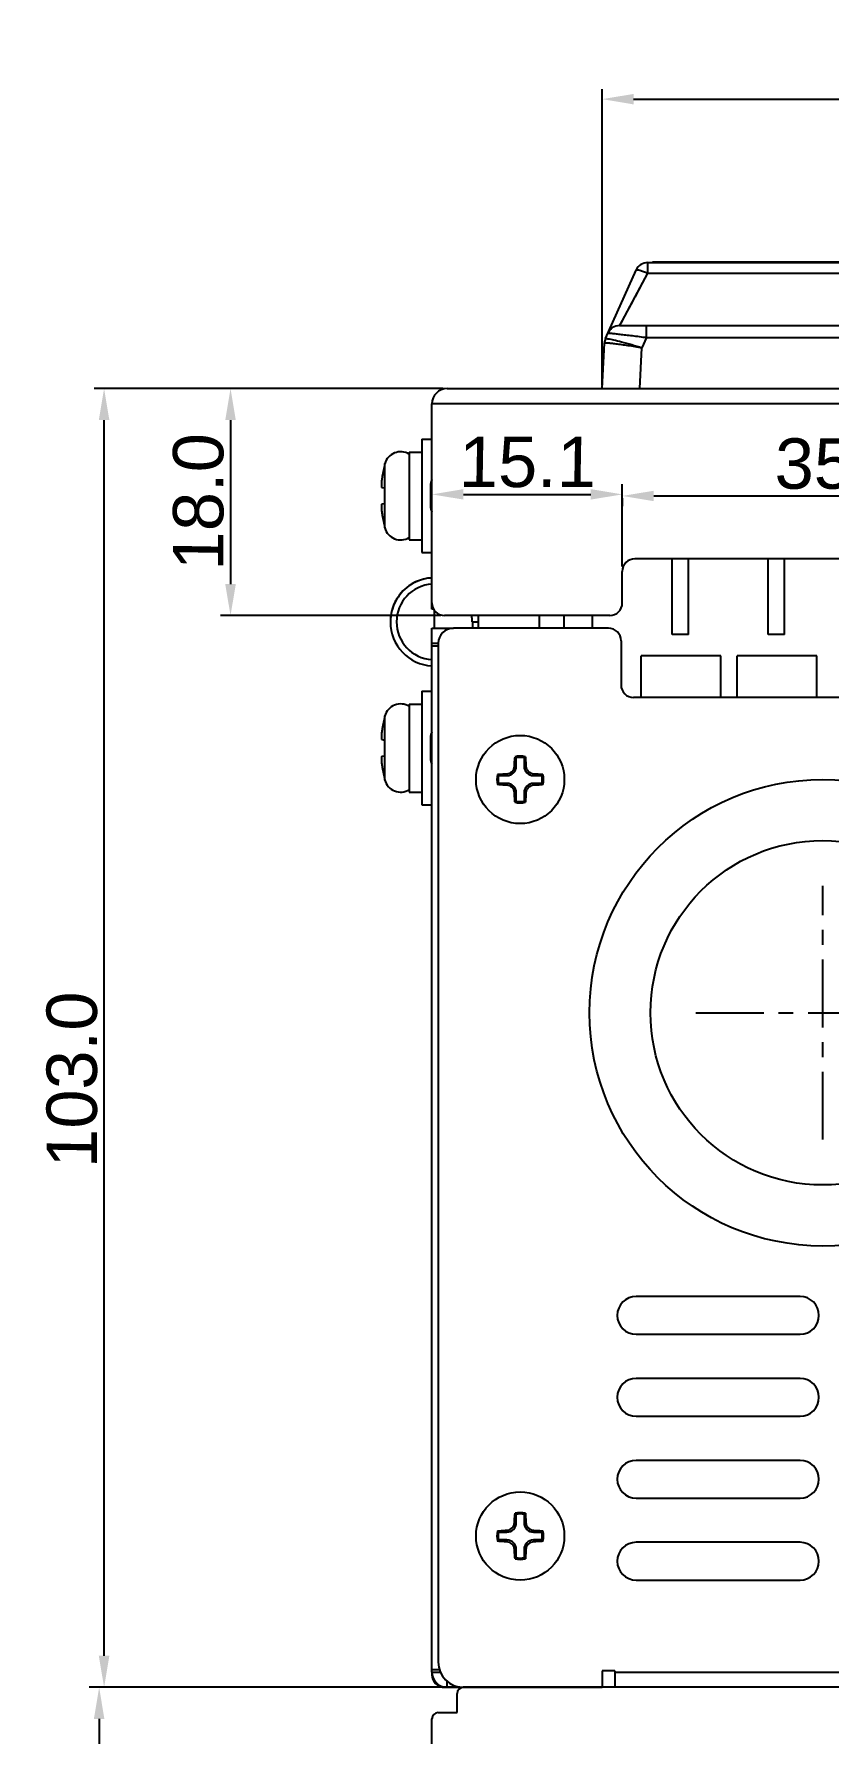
# Model space of a CAD drawing. Extents: x -329 to 5579, y -1951 to 3105.
# Drawn here: x 3200.1 to 3263.1, y -1756.1 to -1621.3 of the extents above; entities that cross this region are included whole.
import ezdxf

# ---------------------------------------------------------------- set-up
doc = ezdxf.new("R2010")
doc.units = 0
doc.header["$PDMODE"] = 3
doc.header["$PDSIZE"] = 1.5
doc.linetypes.add('CENTER', pattern=[17.8, 10.75, -2.35, 2.35, -2.35])
doc.layers.get('DEFPOINTS').update_dxf_attribs({"linetype": 'CONTINUOUS'})
for name, color, linetype in [('3', 112, 'CENTER'), ('BR-762C2N-16DXF_CONTINUOUS', 7, 'CONTINUOUS'), ('BUSHING30_DXF_CONTINUOUS_L', 7, 'CONTINUOUS'), ('DIM', 1, 'CONTINUOUS'), ('FND_CLA3220-DXF_CONTINUOUS', 7, 'CONTINUOUS'), ('HTSINK-FLEX_DXF_CONTINUOUS', 7, 'CONTINUOUS'), ('JW009818UAN4DXF_CONTINUOUS', 7, 'CONTINUOUS'), ('PANEL_BK-SPIDXF_CONTINUOUS', 7, 'CONTINUOUS'), ('PANEL_F-SPIIDXF_CONTINUOUS', 7, 'CONTINUOUS'), ('PANEL_LT-SPIDXF_CONTINUOUS', 7, 'CONTINUOUS'), ('PANEL_RU-SPIDXF_CONTINUOUS', 7, 'CONTINUOUS'), ('PANEL_TOP130DXF_CONTINUOUS', 7, 'CONTINUOUS'), ('PH_M4X8_DXF_CONTINUOUS_LIN', 7, 'CONTINUOUS'), ('S_WASHER_M4_DXF_CONTINUOUS', 7, 'CONTINUOUS'), ('TH_T3X8_DXF_CONTINUOUS_LIN', 7, 'CONTINUOUS'), ('TOP_CASE-90ADXF_CONTINUOUS', 7, 'CONTINUOUS'), ('WASHER_M4_DXF_CONTINUOUS_L', 7, 'CONTINUOUS'), ('WINDOW_SHEETDXF_CONTINUOUS', 7, 'CONTINUOUS')]:
    doc.layers.add(name, color=color, linetype=linetype)
doc.styles.add('OMI-1', font='arial.ttf', dxfattribs={"oblique": 1})
doc.dimstyles.new('1', dxfattribs={"dimtxt": 4, "dimasz": 2.5, "dimexe": 0.8, "dimexo": 0.3, "dimgap": 0.5, "dimtad": 1, "dimtoh": 1, "dimdec": 1, "dimzin": 0, "dimtxsty": 'OMI-1', "dimcen": 0, "dimclrd": 256, "dimclre": 256, "dimclrt": 256, "dimazin": 3, "dimtfac": 0.8, "dimtdec": 1, "dimtix": 1, "dimtmove": 0, "dimatfit": 3, "dimtolj": 1, "dimtzin": 0})

# ---------------------------------------------------------------- blocks, each defined once
blk = doc.blocks.new('*D7085')
at = {"layer": 'DEFPOINTS', "color": 0}
for p in [(3234.22, -1752.4), (3205.32, -1854.1), (3227.72, -1854.1)]:
    blk.add_point(p, dxfattribs=at)
at = {"layer": 'DIM'}
for p, q in [((3233.92, -1752.4), (3204.52, -1752.4)), ((3205.32, -1754.9), (3205.32, -1851.6)), ((3227.42, -1854.1), (3204.52, -1854.1))]:
    blk.add_line(p, q, dxfattribs=at)
for points in [[(3205.73, -1754.9), (3204.9, -1754.9), (3205.32, -1752.4)], [(3204.9, -1851.6), (3205.73, -1851.6), (3205.32, -1854.1)]]:
    blk.add_solid(points, dxfattribs=at)
at = {"layer": 'DIM', "insert": (3202.77, -1801.41), "char_height": 4, "attachment_point": 5, "rotation": 90, "style": 'OMI-1'}
blk.add_mtext('\\A1;101.7', dxfattribs=at)
blk = doc.blocks.new('*D7086')
at = {"layer": 'DEFPOINTS', "color": 0}
for p in [(3205.71, -1649.4), (3232.92, -1649.4), (3234.22, -1752.4)]:
    blk.add_point(p, dxfattribs=at)
at = {"layer": 'DIM'}
for p, q in [((3232.62, -1649.4), (3204.91, -1649.4)), ((3205.71, -1749.9), (3205.71, -1651.9)), ((3233.92, -1752.4), (3204.91, -1752.4))]:
    blk.add_line(p, q, dxfattribs=at)
for points in [[(3206.13, -1651.9), (3205.29, -1651.9), (3205.71, -1649.4)], [(3205.29, -1749.9), (3206.13, -1749.9), (3205.71, -1752.4)]]:
    blk.add_solid(points, dxfattribs=at)
at = {"layer": 'DIM', "insert": (3203.17, -1704.24), "char_height": 4, "attachment_point": 5, "rotation": 90, "style": 'OMI-1'}
blk.add_mtext('\\A1;103.0', dxfattribs=at)
blk = doc.blocks.new('*D7102')
at = {"layer": 'DEFPOINTS', "color": 0}
for p in [(3232.62, -1649.4), (3215.74, -1667.4), (3232.72, -1667.4)]:
    blk.add_point(p, dxfattribs=at)
at = {"layer": 'DIM'}
for p, q in [((3232.32, -1649.4), (3214.94, -1649.4)), ((3215.74, -1651.9), (3215.74, -1664.9)), ((3232.42, -1667.4), (3214.94, -1667.4))]:
    blk.add_line(p, q, dxfattribs=at)
for points in [[(3216.16, -1651.9), (3215.32, -1651.9), (3215.74, -1649.4)], [(3215.32, -1664.9), (3216.16, -1664.9), (3215.74, -1667.4)]]:
    blk.add_solid(points, dxfattribs=at)
at = {"layer": 'DIM', "insert": (3213.2, -1658.4), "char_height": 4, "attachment_point": 5, "rotation": 90, "style": 'OMI-1'}
blk.add_mtext('\\A1;18.0', dxfattribs=at)
blk = doc.blocks.new('*D7103')
at = {"layer": 'DEFPOINTS', "color": 0}
for p in [(3326.22, -1626.44), (3245.22, -1649.4), (3326.22, -1649.4)]:
    blk.add_point(p, dxfattribs=at)
at = {"layer": 'DIM'}
for p, q in [((3245.22, -1649.1), (3245.22, -1625.64)), ((3326.22, -1649.1), (3326.22, -1625.64)), ((3247.72, -1626.44), (3323.72, -1626.44))]:
    blk.add_line(p, q, dxfattribs=at)
for points in [[(3247.72, -1626.03), (3247.72, -1626.86), (3245.22, -1626.44)], [(3323.72, -1626.86), (3323.72, -1626.03), (3326.22, -1626.44)]]:
    blk.add_solid(points, dxfattribs=at)
at = {"layer": 'DIM', "insert": (3285.72, -1623.9), "char_height": 4, "attachment_point": 5, "style": 'OMI-1'}
blk.add_mtext('\\A1;81.0', dxfattribs=at)
blk = doc.blocks.new('*D7106')
at = {"layer": 'DEFPOINTS', "color": 0}
for p in [(3246.82, -1657.79), (3231.72, -1662.4), (3246.82, -1663.81)]:
    blk.add_point(p, dxfattribs=at)
at = {"layer": 'DIM'}
for p, q in [((3231.72, -1662.1), (3231.72, -1656.99)), ((3246.82, -1663.51), (3246.82, -1656.99)), ((3234.22, -1657.79), (3244.32, -1657.79))]:
    blk.add_line(p, q, dxfattribs=at)
for points in [[(3234.22, -1657.37), (3234.22, -1658.2), (3231.72, -1657.79)], [(3244.32, -1658.2), (3244.32, -1657.37), (3246.82, -1657.79)]]:
    blk.add_solid(points, dxfattribs=at)
at = {"layer": 'DIM', "insert": (3239.27, -1655.24), "char_height": 4, "attachment_point": 5, "style": 'OMI-1'}
blk.add_mtext('\\A1;15.1', dxfattribs=at)
blk = doc.blocks.new('*D7107')
at = {"layer": 'DEFPOINTS', "color": 0}
for p in [(3246.82, -1657.79), (3281.82, -1657.91), (3281.82, -1663.9)]:
    blk.add_point(p, dxfattribs=at)
at = {"layer": 'DIM'}
for p, q in [((3246.82, -1658.09), (3246.82, -1658.71)), ((3249.32, -1657.91), (3279.32, -1657.91)), ((3281.82, -1663.6), (3281.82, -1657.11))]:
    blk.add_line(p, q, dxfattribs=at)
for points in [[(3249.32, -1657.5), (3249.32, -1658.33), (3246.82, -1657.91)], [(3279.32, -1658.33), (3279.32, -1657.5), (3281.82, -1657.91)]]:
    blk.add_solid(points, dxfattribs=at)
at = {"layer": 'DIM', "insert": (3264.32, -1655.37), "char_height": 4, "attachment_point": 5, "style": 'OMI-1'}
blk.add_mtext('\\A1;35.0', dxfattribs=at)

msp = doc.modelspace()

# ---------------------------------------------------------------- linework, layer by layer
at = {"layer": '3', "linetype": 'CENTER', "ltscale": 0.5}
for p, q in [((3262.72, -1708.96), (3262.72, -1688.84)), ((3252.66, -1698.9), (3272.78, -1698.9))]:
    msp.add_line(p, q, dxfattribs=at)
at = {"layer": 'BR-762C2N-16DXF_CONTINUOUS', "color": 7, "linetype": 'CONTINUOUS'}
for p, q in [((3250.78, -1668.9), (3250.78, -1662.9)), ((3252.08, -1668.9), (3252.08, -1662.9)), ((3258.4, -1668.9), (3258.4, -1662.9)), ((3259.7, -1668.9), (3259.7, -1662.9)), ((3242.22, -1668.4), (3242.22, -1667.4)), ((3244.46, -1668.4), (3244.46, -1667.4)), ((3252.08, -1668.9), (3250.78, -1668.9)), ((3259.7, -1668.9), (3258.4, -1668.9)), ((3248.32, -1673.9), (3248.32, -1670.6)), ((3254.64, -1670.6), (3248.32, -1670.6)), ((3254.64, -1673.9), (3254.64, -1670.6)), ((3255.94, -1673.9), (3255.94, -1670.6)), ((3262.26, -1670.6), (3255.94, -1670.6)), ((3262.26, -1673.9), (3262.26, -1670.6))]:
    msp.add_line(p, q, dxfattribs=at)
at = {"layer": 'BUSHING30_DXF_CONTINUOUS_L', "color": 7, "linetype": 'CONTINUOUS'}
for radius in [18.5, 13.66]:
    msp.add_circle((3262.72, -1698.9), radius, dxfattribs=at)
at = {"layer": 'FND_CLA3220-DXF_CONTINUOUS', "color": 7, "linetype": 'CONTINUOUS'}
msp.add_line((3240.22, -1667.4), (3240.22, -1668.4), dxfattribs=at)
at = {"layer": 'HTSINK-FLEX_DXF_CONTINUOUS', "color": 7, "linetype": 'CONTINUOUS'}
for p, q in [((3339.22, -1752.4), (3234.22, -1752.4)), ((3233.72, -1754.4), (3233.72, -1752.9)), ((3231.72, -1757.9), (3231.72, -1754.9)), ((3232.22, -1754.4), (3233.72, -1754.4))]:
    msp.add_line(p, q, dxfattribs=at)
for centre in [(3234.22, -1752.9), (3232.22, -1754.9)]:
    msp.add_arc(centre, 0.5, 90, 180, dxfattribs=at)
at = {"layer": 'JW009818UAN4DXF_CONTINUOUS', "color": 7, "linetype": 'CONTINUOUS'}
for p, q in [((3231.62, -1658.89), (3231.62, -1656.92)), ((3231.92, -1668.4), (3231.92, -1667)), ((3235.42, -1667.9), (3235.42, -1667.4)), ((3234.93, -1667.9), (3234.93, -1668.4)), ((3234.93, -1667.9), (3235.42, -1667.9)), ((3235.42, -1668.4), (3235.42, -1667.9)), ((3231.62, -1678.89), (3231.62, -1676.92))]:
    msp.add_line(p, q, dxfattribs=at)
msp.add_lwpolyline([(3231.72, -1664.41), (3231.59, -1664.42), (3231.39, -1664.44), (3231.19, -1664.48), (3230.99, -1664.53), (3230.8, -1664.59), (3230.61, -1664.66), (3230.42, -1664.74), (3230.24, -1664.83), (3230.06, -1664.94), (3229.89, -1665.05), (3229.73, -1665.17), (3229.57, -1665.31), (3229.42, -1665.45), (3229.28, -1665.6), (3229.15, -1665.76), (3229.03, -1665.93), (3228.92, -1666.11), (3228.82, -1666.29), (3228.73, -1666.48), (3228.65, -1666.67), (3228.58, -1666.87), (3228.52, -1667.07), (3228.48, -1667.27), (3228.45, -1667.48), (3228.43, -1667.69), (3228.42, -1667.9)], dxfattribs=at)
for centre, radius, start, end in [((3232.12, -1656.92), 0.5, 143.2002, 180), ((3232.12, -1658.89), 0.5, 180, 216.7998), ((3231.92, -1667.9), 3.5, 93.2757, 266.7243), ((3231.92, -1667.9), 3.5, 93.2758, 266.7242), ((3231.91, -1667.9), 3, 93.6552, 266.3447), ((3231.91, -1667.9), 3.01, 0.0225, 9.5747), ((3231.92, -1667.9), 3.5, 0, 8.2167), ((3232.12, -1676.92), 0.5, 143.2002, 180), ((3232.12, -1678.89), 0.5, 180, 216.7998)]:
    msp.add_arc(centre, radius, start, end, dxfattribs=at)
at = {"layer": 'PANEL_BK-SPIDXF_CONTINUOUS', "color": 7, "linetype": 'CONTINUOUS'}
for p, q in [((3245.72, -1668.4), (3233.42, -1668.4)), ((3232.22, -1669.6), (3232.22, -1750.4)), ((3246.72, -1669.4), (3246.72, -1672.9)), ((3280.72, -1673.9), (3247.72, -1673.9)), ((3234.22, -1752.4), (3245.22, -1752.4))]:
    msp.add_line(p, q, dxfattribs=at)
for centre, radius, start, end in [((3233.42, -1669.6), 1.2, 90, 180), ((3245.72, -1669.4), 1, 0, 90), ((3247.72, -1672.9), 1, 180, 270), ((3234.22, -1750.4), 2, 180, 270)]:
    msp.add_arc(centre, radius, start, end, dxfattribs=at)
at = {"layer": 'PANEL_F-SPIIDXF_CONTINUOUS', "color": 7, "linetype": 'CONTINUOUS'}
msp.add_line((3231.72, -1751.2), (3231.72, -1751.4), dxfattribs=at)
msp.add_arc((3232.72, -1751.4), 1, 180, 270, dxfattribs=at)
at = {"layer": 'PANEL_LT-SPIDXF_CONTINUOUS', "color": 7, "linetype": 'CONTINUOUS'}
for p, q in [((3231.72, -1751.2), (3231.72, -1668.4)), ((3231.72, -1668.4), (3233.42, -1668.4)), ((3232.92, -1668.51), (3232.92, -1668.4)), ((3231.72, -1669.6), (3232.22, -1669.6)), ((3231.72, -1669.8), (3232.22, -1669.8)), ((3232.31, -1751), (3231.72, -1751)), ((3231.72, -1751.2), (3232.39, -1751.2)), ((3232.92, -1752.4), (3232.92, -1751.92)), ((3232.92, -1752.4), (3234.22, -1752.4))]:
    msp.add_line(p, q, dxfattribs=at)
msp.add_arc((3232.92, -1751.2), 1.2, 180, 270, dxfattribs=at)
at = {"layer": 'PANEL_RU-SPIDXF_CONTINUOUS', "color": 7, "linetype": 'CONTINUOUS'}
for p, q in [((3260.92, -1721.4), (3247.92, -1721.4)), ((3247.92, -1724.4), (3260.92, -1724.4)), ((3260.92, -1727.9), (3247.92, -1727.9)), ((3247.92, -1730.9), (3260.92, -1730.9)), ((3260.92, -1734.4), (3247.92, -1734.4)), ((3247.92, -1737.4), (3260.92, -1737.4)), ((3260.92, -1740.9), (3247.92, -1740.9)), ((3247.92, -1743.9), (3260.92, -1743.9)), ((3245.22, -1751.1), (3245.22, -1752.4)), ((3246.22, -1751.1), (3245.22, -1751.1)), ((3246.22, -1751.1), (3246.22, -1752.4)), ((3246.22, -1751.2), (3280.97, -1751.2))]:
    msp.add_line(p, q, dxfattribs=at)
for centre, start, end in [((3247.92, -1722.9), 90, 270), ((3260.92, -1722.9), 270, 90), ((3247.92, -1729.4), 90, 270), ((3260.92, -1729.4), 270, 90), ((3247.92, -1735.9), 90, 270), ((3260.92, -1735.9), 270, 90), ((3247.92, -1742.4), 90, 270), ((3260.92, -1742.4), 270, 90)]:
    msp.add_arc(centre, 1.5, start, end, dxfattribs=at)
at = {"layer": 'PANEL_TOP130DXF_CONTINUOUS', "color": 7, "linetype": 'CONTINUOUS'}
for p, q in [((3232.92, -1649.4), (3340.52, -1649.4)), ((3231.72, -1666.9), (3231.72, -1650.6)), ((3341.72, -1650.6), (3231.72, -1650.6)), ((3280.82, -1662.9), (3247.82, -1662.9)), ((3246.82, -1666.4), (3246.82, -1663.9)), ((3231.85, -1666.9), (3231.72, -1666.9)), ((3245.82, -1667.4), (3232.72, -1667.4))]:
    msp.add_line(p, q, dxfattribs=at)
for centre, radius, start, end in [((3232.92, -1650.6), 1.2, 90, 180), ((3247.82, -1663.9), 1, 90, 180), ((3232.72, -1666.4), 1, 180, 270), ((3245.82, -1666.4), 1, 270, 0)]:
    msp.add_arc(centre, radius, start, end, dxfattribs=at)
at = {"layer": 'PH_M4X8_DXF_CONTINUOUS_LIN', "color": 7, "linetype": 'CONTINUOUS'}
for p, q in [((3227.96, -1655.43), (3227.96, -1655.51)), ((3227.98, -1660.45), (3227.98, -1655.35)), ((3227.75, -1657.23), (3227.96, -1657.27)), ((3227.96, -1657.27), (3227.96, -1658.54)), ((3227.96, -1658.54), (3227.75, -1658.57)), ((3227.96, -1660.29), (3227.96, -1660.37)), ((3227.96, -1675.43), (3227.96, -1675.51)), ((3227.98, -1680.45), (3227.98, -1675.35)), ((3227.75, -1677.23), (3227.96, -1677.27)), ((3227.96, -1678.54), (3227.75, -1678.57)), ((3227.96, -1677.27), (3227.96, -1678.54)), ((3227.96, -1680.29), (3227.96, -1680.37))]:
    msp.add_line(p, q, dxfattribs=at)
for centre, radius, start, end in [((3236.93, -1657.9), 9.28, 165.0954, 171.2451), ((3236.82, -1657.9), 9.2, 163.9084, 164.4105), ((3229.24, -1655.72), 1.31, 58.9907, 163.9084), ((3236.93, -1657.9), 9.28, 188.7549, 194.9046), ((3236.82, -1657.9), 9.2, 195.5895, 196.0916), ((3229.24, -1660.09), 1.31, 196.0916, 301.0093), ((3229.24, -1675.72), 1.31, 58.9907, 163.9084), ((3236.93, -1677.9), 9.28, 165.0954, 171.2451), ((3236.82, -1677.9), 9.2, 163.9084, 164.4105), ((3236.93, -1677.9), 9.28, 188.7549, 194.9046), ((3236.82, -1677.9), 9.2, 195.5895, 196.0916), ((3229.24, -1680.09), 1.31, 196.0916, 301.0093)]:
    msp.add_arc(centre, radius, start, end, dxfattribs=at)
for points, knots in [([(3227.75, -1656.49), (3227.74, -1656.58), (3227.72, -1656.72), (3227.71, -1656.89), (3227.71, -1657), (3227.71, -1657.09), (3227.71, -1657.15), (3227.72, -1657.19), (3227.73, -1657.21), (3227.74, -1657.23), (3227.75, -1657.23)], [0, 0, 0, 0, 0.372903, 0.541211, 0.689039, 0.811115, 0.903609, 0.938202, 0.965166, 1, 1, 1, 1]), ([(3227.75, -1658.57), (3227.74, -1658.58), (3227.73, -1658.59), (3227.72, -1658.61), (3227.71, -1658.65), (3227.71, -1658.71), (3227.71, -1658.8), (3227.71, -1658.91), (3227.72, -1659.09), (3227.74, -1659.22), (3227.75, -1659.32)], [0, 0, 0, 0, 0.034827, 0.061785, 0.096368, 0.188836, 0.310887, 0.458701, 0.627012, 1, 1, 1, 1]), ([(3227.75, -1676.49), (3227.74, -1676.58), (3227.72, -1676.72), (3227.71, -1676.89), (3227.71, -1677), (3227.71, -1677.09), (3227.71, -1677.15), (3227.72, -1677.19), (3227.73, -1677.21), (3227.74, -1677.23), (3227.75, -1677.23)], [0, 0, 0, 0, 0.372903, 0.541211, 0.689039, 0.811115, 0.903609, 0.938202, 0.965166, 1, 1, 1, 1]), ([(3227.75, -1678.57), (3227.74, -1678.58), (3227.73, -1678.59), (3227.72, -1678.61), (3227.71, -1678.65), (3227.71, -1678.71), (3227.71, -1678.8), (3227.71, -1678.91), (3227.72, -1679.09), (3227.74, -1679.22), (3227.75, -1679.32)], [0, 0, 0, 0, 0.034827, 0.061785, 0.096368, 0.188836, 0.310887, 0.458701, 0.627012, 1, 1, 1, 1])]:
    msp.add_open_spline(points, degree=3, knots=knots, dxfattribs=at)
at = {"layer": 'S_WASHER_M4_DXF_CONTINUOUS', "color": 7, "linetype": 'CONTINUOUS'}
for p, q in [((3229.92, -1654.43), (3229.92, -1661.4)), ((3229.92, -1654.43), (3230.92, -1654.43)), ((3229.92, -1661.4), (3230.92, -1661.4)), ((3229.92, -1674.43), (3229.92, -1681.4)), ((3229.92, -1674.43), (3230.92, -1674.43)), ((3229.92, -1681.4), (3230.92, -1681.4))]:
    msp.add_line(p, q, dxfattribs=at)
at = {"layer": 'TH_T3X8_DXF_CONTINUOUS_LIN', "color": 7, "linetype": 'CONTINUOUS'}
for p, q in [((3238.41, -1679.34), (3238.26, -1679.34)), ((3238.41, -1679.34), (3238.41, -1678.68)), ((3239.03, -1678.68), (3239.03, -1679.34)), ((3239.03, -1679.34), (3239.18, -1679.34)), ((3237, -1680.09), (3237.66, -1680.09)), ((3237.66, -1680.71), (3237, -1680.71)), ((3237.66, -1680.09), (3237.66, -1679.94)), ((3237.66, -1680.71), (3237.66, -1680.86)), ((3239.78, -1680.09), (3239.78, -1679.94)), ((3239.78, -1680.09), (3240.44, -1680.09)), ((3239.78, -1680.71), (3239.78, -1680.86)), ((3240.44, -1680.71), (3239.78, -1680.71)), ((3238.41, -1681.46), (3238.26, -1681.46)), ((3238.41, -1682.12), (3238.41, -1681.46)), ((3239.03, -1681.46), (3239.03, -1682.12)), ((3239.03, -1681.46), (3239.18, -1681.46)), ((3238.41, -1739.34), (3238.41, -1738.68)), ((3239.03, -1738.68), (3239.03, -1739.34)), ((3237, -1740.09), (3237.66, -1740.09)), ((3237.66, -1740.09), (3237.66, -1739.94)), ((3238.41, -1739.34), (3238.26, -1739.34)), ((3239.03, -1739.34), (3239.18, -1739.34)), ((3239.78, -1740.09), (3239.78, -1739.94)), ((3239.78, -1740.09), (3240.44, -1740.09)), ((3237.66, -1740.71), (3237, -1740.71)), ((3237.66, -1740.71), (3237.66, -1740.86)), ((3238.41, -1741.46), (3238.26, -1741.46)), ((3238.41, -1742.12), (3238.41, -1741.46)), ((3239.03, -1741.46), (3239.03, -1742.12)), ((3239.03, -1741.46), (3239.18, -1741.46)), ((3239.78, -1740.71), (3239.78, -1740.86)), ((3240.44, -1740.71), (3239.78, -1740.71))]:
    msp.add_line(p, q, dxfattribs=at)
for centre in [(3238.72, -1680.4), (3238.72, -1740.4)]:
    msp.add_circle(centre, 3.5, dxfattribs=at)
for centre, radius, start, end in [((3238.72, -1680.4), 1.85, 77.226, 102.774), ((3237.66, -1679.34), 0.75, 270, 0), ((3237.63, -1679.31), 0.633, 272.6519, 357.3481), ((3234.79, -1683.01), 5.65, 50.1171, 51.3999), ((3238.72, -1680.4), 1.75, 79.7747, 100.2253), ((3242.65, -1683.01), 5.65, 128.6001, 129.8829), ((3239.78, -1679.34), 0.75, 180, 270), ((3239.81, -1679.31), 0.633, 182.6519, 267.3481), ((3238.72, -1680.4), 1.85, 167.226, 192.774), ((3241.33, -1676.47), 5.65, 218.6001, 219.8829), ((3241.33, -1684.33), 5.65, 140.1171, 141.3999), ((3238.72, -1680.4), 1.75, 169.7747, 190.2253), ((3237.66, -1681.46), 0.75, 0, 90), ((3237.63, -1681.49), 0.633, 2.6519, 87.3481), ((3239.78, -1681.46), 0.75, 90, 180), ((3239.81, -1681.49), 0.633, 92.6519, 177.3481), ((3236.11, -1676.47), 5.65, 320.1171, 321.3999), ((3238.72, -1680.4), 1.75, 349.7747, 10.2253), ((3236.11, -1684.33), 5.65, 38.6001, 39.8829), ((3238.72, -1680.4), 1.85, 347.226, 12.774), ((3234.79, -1677.79), 5.65, 308.6001, 309.8829), ((3238.72, -1680.4), 1.85, 257.226, 282.774), ((3238.72, -1680.4), 1.75, 259.7747, 280.2253), ((3242.65, -1677.79), 5.65, 230.1171, 231.3999), ((3238.72, -1740.4), 1.85, 77.226, 102.774), ((3234.79, -1743.01), 5.65, 50.1171, 51.3999), ((3238.72, -1740.4), 1.75, 79.7747, 100.2253), ((3242.65, -1743.01), 5.65, 128.6001, 129.8829), ((3238.72, -1740.4), 1.85, 167.226, 192.774), ((3241.33, -1736.47), 5.65, 218.6001, 219.8829), ((3238.72, -1740.4), 1.75, 169.7747, 190.2253), ((3237.66, -1739.34), 0.75, 270, 0), ((3237.63, -1739.31), 0.633, 272.6519, 357.3481), ((3239.78, -1739.34), 0.75, 180, 270), ((3239.81, -1739.31), 0.633, 182.6519, 267.3481), ((3236.11, -1736.47), 5.65, 320.1171, 321.3999), ((3238.72, -1740.4), 1.75, 349.7747, 10.2253), ((3238.72, -1740.4), 1.85, 347.226, 12.774), ((3241.33, -1744.33), 5.65, 140.1171, 141.3999), ((3237.66, -1741.46), 0.75, 0, 90), ((3237.63, -1741.49), 0.633, 2.6519, 87.3481), ((3239.78, -1741.46), 0.75, 90, 180), ((3239.81, -1741.49), 0.633, 92.6519, 177.3481), ((3236.11, -1744.33), 5.65, 38.6001, 39.8829), ((3234.79, -1737.79), 5.65, 308.6001, 309.8829), ((3238.72, -1740.4), 1.85, 257.226, 282.774), ((3238.72, -1740.4), 1.75, 259.7747, 280.2253), ((3242.65, -1737.79), 5.65, 230.1171, 231.3999)]:
    msp.add_arc(centre, radius, start, end, dxfattribs=at)
for points, knots in [([(3238.26, -1679.34), (3238.26, -1679.28), (3238.28, -1679.03), (3238.29, -1678.78), (3238.31, -1678.6)], [0, 0, 0, 0, 0.256442, 1, 1, 1, 1]), ([(3239.13, -1678.6), (3239.13, -1678.66), (3239.15, -1678.91), (3239.17, -1679.15), (3239.18, -1679.34)], [0, 0, 0, 0, 0.242992, 1, 1, 1, 1]), ([(3236.92, -1679.99), (3236.98, -1679.99), (3237.22, -1679.97), (3237.47, -1679.95), (3237.66, -1679.94)], [0, 0, 0, 0, 0.242992, 1, 1, 1, 1]), ([(3237.66, -1680.86), (3237.59, -1680.86), (3237.35, -1680.84), (3237.1, -1680.83), (3236.92, -1680.81)], [0, 0, 0, 0, 0.256444, 1, 1, 1, 1]), ([(3239.78, -1679.94), (3239.84, -1679.95), (3240.09, -1679.96), (3240.34, -1679.98), (3240.52, -1679.99)], [0, 0, 0, 0, 0.256444, 1, 1, 1, 1]), ([(3240.52, -1680.81), (3240.46, -1680.82), (3240.21, -1680.84), (3239.97, -1680.85), (3239.78, -1680.86)], [0, 0, 0, 0, 0.242992, 1, 1, 1, 1]), ([(3238.31, -1682.2), (3238.31, -1682.14), (3238.29, -1681.9), (3238.27, -1681.65), (3238.26, -1681.46)], [0, 0, 0, 0, 0.242992, 1, 1, 1, 1]), ([(3239.18, -1681.46), (3239.17, -1681.53), (3239.16, -1681.77), (3239.14, -1682.02), (3239.13, -1682.2)], [0, 0, 0, 0, 0.256442, 1, 1, 1, 1]), ([(3238.26, -1739.34), (3238.26, -1739.28), (3238.28, -1739.03), (3238.29, -1738.78), (3238.31, -1738.6)], [0, 0, 0, 0, 0.256442, 1, 1, 1, 1]), ([(3239.13, -1738.6), (3239.13, -1738.66), (3239.15, -1738.91), (3239.17, -1739.15), (3239.18, -1739.34)], [0, 0, 0, 0, 0.242992, 1, 1, 1, 1]), ([(3236.92, -1739.99), (3236.98, -1739.99), (3237.22, -1739.97), (3237.47, -1739.95), (3237.66, -1739.94)], [0, 0, 0, 0, 0.242992, 1, 1, 1, 1]), ([(3239.78, -1739.94), (3239.84, -1739.95), (3240.09, -1739.96), (3240.34, -1739.98), (3240.52, -1739.99)], [0, 0, 0, 0, 0.256444, 1, 1, 1, 1]), ([(3237.66, -1740.86), (3237.59, -1740.86), (3237.35, -1740.84), (3237.1, -1740.83), (3236.92, -1740.81)], [0, 0, 0, 0, 0.256444, 1, 1, 1, 1]), ([(3238.31, -1742.2), (3238.31, -1742.14), (3238.29, -1741.9), (3238.27, -1741.65), (3238.26, -1741.46)], [0, 0, 0, 0, 0.242992, 1, 1, 1, 1]), ([(3239.18, -1741.46), (3239.17, -1741.53), (3239.16, -1741.77), (3239.14, -1742.02), (3239.13, -1742.2)], [0, 0, 0, 0, 0.256442, 1, 1, 1, 1]), ([(3240.52, -1740.81), (3240.46, -1740.82), (3240.21, -1740.84), (3239.97, -1740.85), (3239.78, -1740.86)], [0, 0, 0, 0, 0.242992, 1, 1, 1, 1])]:
    msp.add_open_spline(points, degree=3, knots=knots, dxfattribs=at)
at = {"layer": 'TOP_CASE-90ADXF_CONTINUOUS', "color": 7, "linetype": 'CONTINUOUS'}
for p, q in [((3248.83, -1639.4), (3248.83, -1640.24)), ((3248.83, -1639.4), (3295.37, -1639.4)), ((3245.49, -1645.43), (3247.91, -1640)), ((3248.83, -1640.24), (3246.6, -1644.4)), ((3248.83, -1640.24), (3295.35, -1640.24)), ((3246.6, -1644.4), (3321.84, -1644.4)), ((3246.79, -1644.04), (3246.73, -1644.17)), ((3248.74, -1645.35), (3248.74, -1644.4)), ((3245.22, -1649.4), (3245.41, -1645.79)), ((3248.21, -1649.4), (3248.38, -1646.16)), ((3248.74, -1645.35), (3248.38, -1646.16)), ((3248.74, -1645.35), (3319.69, -1645.35))]:
    msp.add_line(p, q, dxfattribs=at)
for points in [[(3248.83, -1640.24), (3248.61, -1640.64), (3248.4, -1641.03), (3248.2, -1641.4), (3248.01, -1641.77), (3247.83, -1642.11)], [(3247.08, -1643.5), (3246.97, -1643.7), (3246.79, -1644.04)], [(3247.65, -1642.43), (3247.49, -1642.73), (3247.34, -1643.01)], [(3246.67, -1644.27), (3246.61, -1644.39), (3246.6, -1644.4)]]:
    msp.add_lwpolyline(points, dxfattribs=at)
for centre, start, end in [((3248.83, -1640.4), 90, 156.0004), ((3246.6, -1645.4), 90, 156), ((3246.41, -1645.84), 156, 177)]:
    msp.add_arc(centre, 1, start, end, dxfattribs=at)
for points, knots in [([(3247.91, -1640), (3247.92, -1639.98), (3247.95, -1639.97), (3248.05, -1639.97), (3248.24, -1640.01), (3248.51, -1640.1), (3248.72, -1640.19), (3248.83, -1640.24)], [0, 0, 0, 0, 0.034787, 0.096035, 0.309256, 0.624351, 1, 1, 1, 1]), ([(3245.41, -1645.79), (3245.41, -1645.78), (3245.44, -1645.77), (3245.49, -1645.77), (3245.56, -1645.76), (3245.71, -1645.77), (3245.97, -1645.79), (3246.33, -1645.84), (3246.78, -1645.9), (3247.28, -1645.97), (3247.82, -1646.06), (3248.19, -1646.12), (3248.38, -1646.16)], [0, 0, 0, 0, 0.007758, 0.023896, 0.049, 0.082999, 0.176399, 0.300681, 0.451147, 0.622113, 0.807458, 1, 1, 1, 1]), ([(3245.41, -1645.79), (3245.41, -1645.79), (3245.41, -1645.79), (3245.41, -1645.79), (3245.41, -1645.78)], [0, 0, 0, 0, 0.268893, 1, 1, 1, 1]), ([(3245.49, -1645.43), (3245.5, -1645.43), (3245.52, -1645.42), (3245.58, -1645.42), (3245.64, -1645.43), (3245.68, -1645.44)], [0, 0, 0, 0, 0.094232, 0.287257, 1, 1, 1, 1]), ([(3245.68, -1645.44), (3245.83, -1645.46), (3246.18, -1645.54), (3247.09, -1645.77), (3247.84, -1645.99), (3248.38, -1646.16)], [0, 0, 0, 0, 0.156687, 0.39057, 1, 1, 1, 1]), ([(3245.69, -1645), (3245.69, -1644.99), (3245.72, -1645), (3245.76, -1644.99), (3245.84, -1645), (3245.94, -1645.01), (3246.08, -1645.02), (3246.3, -1645.05), (3246.64, -1645.09), (3247.09, -1645.14), (3247.61, -1645.2), (3248.17, -1645.27), (3248.55, -1645.32), (3248.74, -1645.35)], [0, 0, 0, 0, 0.00559, 0.020866, 0.04578, 0.080063, 0.123273, 0.174934, 0.301084, 0.452967, 0.624338, 0.80894, 1, 1, 1, 1])]:
    msp.add_open_spline(points, degree=3, knots=knots, dxfattribs=at)
msp.add_open_spline([(3245.49, -1645.43), (3245.44, -1645.54), (3245.42, -1645.66), (3245.41, -1645.79)], degree=3, dxfattribs=at)
at = {"layer": 'WASHER_M4_DXF_CONTINUOUS_L', "color": 7, "linetype": 'CONTINUOUS'}
for p, q in [((3230.92, -1653.4), (3230.92, -1662.4)), ((3230.92, -1653.4), (3231.72, -1653.4)), ((3230.92, -1662.4), (3231.72, -1662.4)), ((3230.92, -1673.4), (3230.92, -1682.4)), ((3230.92, -1673.4), (3231.72, -1673.4)), ((3230.92, -1682.4), (3231.72, -1682.4))]:
    msp.add_line(p, q, dxfattribs=at)
at = {"layer": 'WINDOW_SHEETDXF_CONTINUOUS', "color": 7, "linetype": 'CONTINUOUS'}
for p, q in [((3249.22, -1639.4), (3249.22, -1639.35)), ((3249.22, -1639.35), (3264.68, -1639.35)), ((3256.22, -1639.4), (3256.22, -1639.35))]:
    msp.add_line(p, q, dxfattribs=at)

# ---------------------------------------------------------------- dimensions: what is measured, and where the dimension line sits
at = {"layer": 'DIM'}
for base, p1, p2, picture, middle in [((3326.22, -1626.44), (3245.22, -1649.4), (3326.22, -1649.4), '*D7103', (3285.72, -1623.9)), ((3246.82, -1657.79), (3231.72, -1662.4), (3246.82, -1663.81), '*D7106', (3239.27, -1655.24)), ((3281.82, -1657.91), (3246.82, -1657.79), (3281.82, -1663.9), '*D7107', (3264.32, -1655.37))]:
    dim = msp.add_linear_dim(base=base, p1=p1, p2=p2, dimstyle='1', dxfattribs=at)
    dim.commit()
    dim.dimension.update_dxf_attribs({"geometry": picture, "text_midpoint": middle})
for base, p2, picture, middle in [((3205.71, -1649.4), (3232.92, -1649.4), '*D7086', (3205.71, -1704.24)), ((3205.32, -1854.1), (3227.72, -1854.1), '*D7085', (3205.32, -1801.41))]:
    dim = msp.add_linear_dim(base=base, p1=(3234.22, -1752.4), p2=p2, angle=90, dimstyle='1', dxfattribs=at)
    dim.commit()
    dim.dimension.update_dxf_attribs({"geometry": picture, "text_midpoint": middle, "dimtype": 160})
dim = msp.add_linear_dim(base=(3215.74, -1667.4), p1=(3232.62, -1649.4), p2=(3232.72, -1667.4), angle=90, dimstyle='1', dxfattribs=at)
dim.commit()
dim.dimension.update_dxf_attribs({"geometry": '*D7102', "text_midpoint": (3213.2, -1658.4)})

doc.saveas('drawing.dxf')
